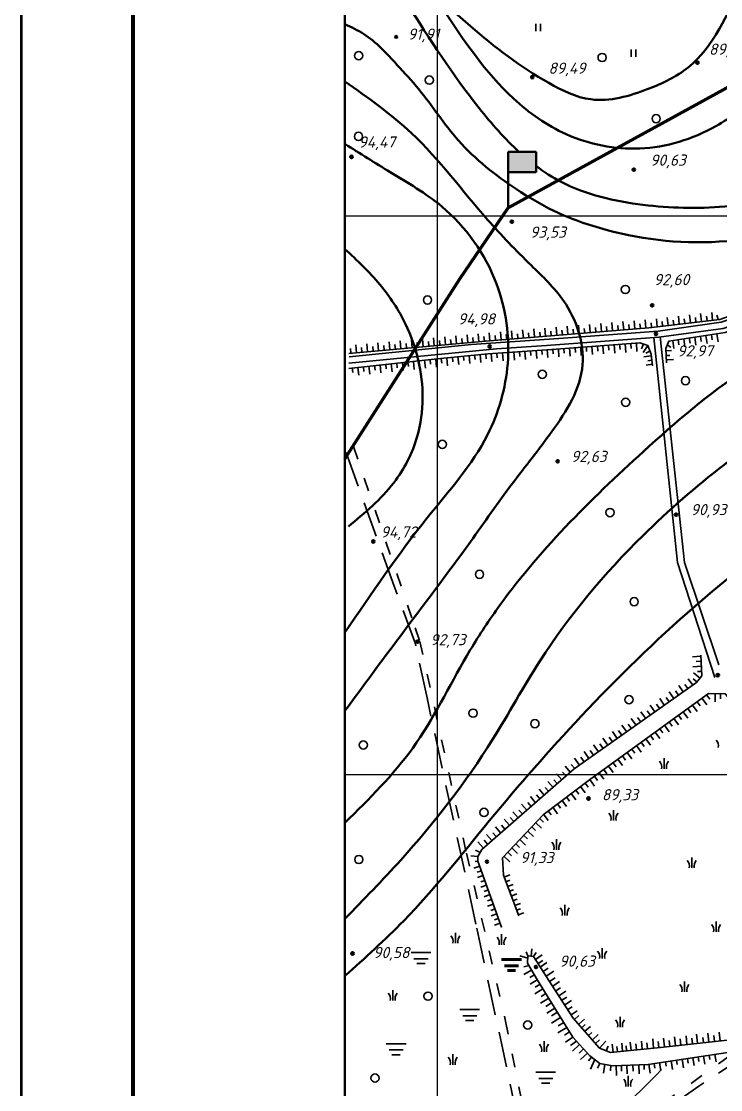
# Model space of a CAD drawing. Header units: millimetres. Extents: x 1555 to 5750, y -1109 to 1444.
# Drawn here: x 2573.5 to 2698.7, y -608.4 to -417.3 of the extents above; entities that cross this region are included whole.
import ezdxf

# ---------------------------------------------------------------- set-up
doc = ezdxf.new("R2010")
doc.units = ezdxf.units.MM
doc.linetypes.add('ACAD_ISO03W100', pattern=[30, 12, -18])
doc.linetypes.add('DASHED2', pattern=[9.525, 6.35, -3.175])

# ---------------------------------------------------------------- blocks, each defined once
blk = doc.blocks.new('A$C3C75097E')
at = {"lineweight": 40, "ltscale": 0.5}
blk.add_hatch(color=256, dxfattribs=at).paths.add_polyline_path([(-0.24, 0, 1), (0.24, 0, 1)])
blk.add_circle((0, 0), 0.238, dxfattribs=at)
blk = doc.blocks.new('A$C558F7F65')
at = {"lineweight": 40, "ltscale": 0.5}
for p, q in [((0, 0), (0, 10.01)), ((0, 10.01), (4.98, 10.01)), ((4.98, 10.01), (4.98, 6.42)), ((4.98, 6.42), (0, 6.42))]:
    blk.add_line(p, q, dxfattribs=at)

msp = doc.modelspace()

# ---------------------------------------------------------------- hatches: boundary and pattern name
at = {"lineweight": 30, "ltscale": 0.5}
msp.add_hatch(color=256, dxfattribs=at).paths.add_polyline_path([(2640.8825, -420.0448, 1), (2640.4074, -420.0448, 1)])
at = {"lineweight": 40, "ltscale": 0.5}
msp.add_hatch(color=1, dxfattribs=at).paths.add_polyline_path([(2660.709, -440.636), (2660.709, -444.2195), (2665.691, -444.2195), (2665.691, -440.636)])

# ---------------------------------------------------------------- linework, layer by layer
at = {"color": 0}
msp.add_line((2573.5084, -267.9839), (2573.5084, -1108.9839), dxfattribs=at)
at = {"color": 1, "lineweight": 50}
msp.add_line((2573.5084, -1108.9839), (2573.5084, -267.9839), dxfattribs=at)
at = {"lineweight": 80}
msp.add_line((2593.5084, -1103.9839), (2593.5084, -272.9839), dxfattribs=at)
at = {"lineweight": 25, "ltscale": 0.5}
for p, q in [((2647.9856, -383.0593), (2647.9856, -966.9827)), ((2631.4629, -452.0476), (3147.9856, -452.0476)), ((2631.4629, -552.0476), (3147.9856, -552.0476))]:
    msp.add_line(p, q, dxfattribs=at)
at = {"lineweight": 30, "ltscale": 0.5}
for p, q in [((2665.6377, -417.6948), (2665.6377, -419.0222)), ((2666.4779, -417.6948), (2666.4779, -419.0222)), ((2682.7212, -422.3006), (2682.7212, -423.6281)), ((2683.5614, -422.3006), (2683.5614, -423.6281)), ((2689.1873, -470.277), (2689.3444, -471.6936)), ((2691.1695, -469.9944), (2691.3306, -471.4471)), ((2693.1586, -469.7738), (2693.3187, -471.2174)), ((2694.2193, -470.2599), (2694.3103, -471.0808)), ((2695.1476, -469.5531), (2695.3048, -470.9702)), ((2696.2083, -470.0393), (2696.2993, -470.8596)), ((2697.1367, -469.3325), (2697.2939, -470.7491)), ((2698.0284, -469.8551), (2698.2884, -470.6385)), ((2667.2755, -472.1645), (2667.4032, -473.5992)), ((2669.2689, -471.9871), (2669.3978, -473.4349)), ((2671.2623, -471.8098), (2671.3923, -473.2706)), ((2673.2558, -471.6324), (2673.3869, -473.1063)), ((2674.3228, -472.1927), (2674.3967, -473.0231)), ((2675.2663, -471.5063), (2675.3939, -472.941)), ((2676.3162, -472.0154), (2676.3912, -472.8588)), ((2677.2597, -471.3289), (2677.3885, -472.7767)), ((2678.3096, -471.838), (2678.3858, -472.6945)), ((2679.2531, -471.1516), (2679.3831, -472.6124)), ((2680.303, -471.6607), (2680.3804, -472.5302)), ((2681.2465, -470.9742), (2681.3776, -472.4481)), ((2682.2987, -471.5357), (2682.3726, -472.3661)), ((2683.2423, -470.8492), (2683.3699, -472.2839)), ((2684.2921, -471.3584), (2684.3672, -472.2018)), ((2685.2357, -470.6719), (2685.3645, -472.1196)), ((2686.2855, -471.181), (2686.3603, -472.0215)), ((2687.2291, -470.4946), (2687.3554, -471.9147)), ((2688.2589, -470.9838), (2688.3499, -471.8042)), ((2690.2411, -470.7012), (2690.3366, -471.562)), ((2692.2302, -470.4806), (2692.3247, -471.3322)), ((2645.3448, -474.0635), (2645.4712, -475.4841)), ((2647.3382, -473.8861), (2647.4645, -475.3063)), ((2649.3316, -473.7088), (2649.4579, -475.1284)), ((2651.3246, -473.5275), (2651.451, -474.9487)), ((2652.3745, -474.0366), (2652.4477, -474.8597)), ((2653.318, -473.3502), (2653.4444, -474.7708)), ((2654.3679, -473.8593), (2654.4411, -474.6819)), ((2655.3114, -473.1728), (2655.4378, -474.593)), ((2656.3613, -473.6819), (2656.4344, -474.5041)), ((2657.3048, -472.9955), (2657.4316, -474.4206)), ((2658.3545, -473.5026), (2658.4289, -474.3384)), ((2659.298, -472.8162), (2659.4262, -474.2563)), ((2660.3479, -473.3253), (2660.4234, -474.1741)), ((2661.2914, -472.6388), (2661.4207, -474.092)), ((2662.3413, -473.1479), (2662.418, -474.0098)), ((2663.2848, -472.4615), (2663.4153, -473.9277)), ((2664.3347, -472.9706), (2664.4126, -473.8455)), ((2665.2782, -472.2841), (2665.4098, -473.7634)), ((2666.332, -472.8509), (2666.4059, -473.6813)), ((2668.3254, -472.6736), (2668.4005, -473.517)), ((2670.3188, -472.4962), (2670.395, -473.3527)), ((2672.3122, -472.3189), (2672.3896, -473.1884)), ((2692.3412, -475.5078), (2692.1421, -474.0563)), ((2693.2605, -474.8466), (2693.1308, -473.9004)), ((2694.3199, -475.2062), (2694.1208, -473.7547)), ((2695.2392, -474.545), (2695.1094, -473.5988)), ((2696.2985, -474.9046), (2696.0994, -473.4531)), ((2697.2178, -474.2434), (2697.0881, -473.2972)), ((2698.3179, -474.6272), (2698.0781, -473.1515)), ((2632.4408, -475.814), (2632.5142, -476.6381)), ((2633.3844, -475.1275), (2633.5108, -476.5492)), ((2634.4342, -475.6366), (2634.5075, -476.4603)), ((2635.3778, -474.9502), (2635.5042, -476.3713)), ((2636.4276, -475.4593), (2636.5009, -476.2824)), ((2637.3712, -474.7728), (2637.4975, -476.1935)), ((2638.421, -475.282), (2638.4942, -476.1046)), ((2639.3646, -474.5955), (2639.4909, -476.0157)), ((2640.4144, -475.1046), (2640.4876, -475.9268)), ((2641.358, -474.4181), (2641.4843, -475.8378)), ((2642.4078, -474.9273), (2642.4811, -475.7509)), ((2643.3514, -474.2408), (2643.4778, -475.662)), ((2644.4012, -474.7499), (2644.4745, -475.573)), ((2646.3946, -474.5726), (2646.4678, -475.3952)), ((2648.388, -474.3952), (2648.4612, -475.2174)), ((2650.3811, -474.214), (2650.4544, -475.0376)), ((2667.7863, -477.424), (2667.6932, -475.9867)), ((2668.7461, -476.7604), (2668.6913, -475.9154)), ((2669.7834, -477.2946), (2669.6894, -475.8442)), ((2670.7432, -476.631), (2670.6875, -475.7729)), ((2671.7805, -477.1652), (2671.6857, -475.7017)), ((2672.7402, -476.5015), (2672.6838, -475.6304)), ((2673.7776, -477.0357), (2673.6819, -475.5591)), ((2674.7465, -476.3189), (2674.6925, -475.487)), ((2675.7838, -476.8531), (2675.6907, -475.4157)), ((2676.7268, -476.2515), (2676.6657, -475.3379)), ((2677.7652, -476.7836), (2677.6636, -475.2623)), ((2678.7236, -476.1181), (2678.6614, -475.1867)), ((2679.762, -476.6502), (2679.6592, -475.1112)), ((2680.7204, -475.9847), (2680.657, -475.0356)), ((2681.7588, -476.5168), (2681.6548, -474.96)), ((2682.7115, -475.7992), (2682.6504, -474.8846)), ((2683.7499, -476.3313), (2683.6482, -474.8091)), ((2684.5463, -475.8554), (2684.9058, -474.9784)), ((2685.6871, -475.2517), (2684.8505, -476.535)), ((2689.7929, -475.6231), (2689.2045, -475.1244)), ((2690.3626, -475.8094), (2690.1635, -474.3579)), ((2691.2819, -475.1482), (2691.1521, -474.202)), ((2645.8676, -479.3239), (2645.7166, -477.9057)), ((2646.7991, -478.6212), (2646.7116, -477.8)), ((2647.8576, -479.1121), (2647.7067, -477.6943)), ((2648.7891, -478.4094), (2648.7017, -477.5886)), ((2649.8476, -478.9002), (2649.6967, -477.4829)), ((2650.7847, -478.2032), (2650.6912, -477.3817)), ((2651.8469, -478.6863), (2651.6854, -477.2687)), ((2652.7732, -477.9768), (2652.6796, -477.1557)), ((2653.8353, -478.4598), (2653.6779, -477.0777)), ((2654.7616, -477.7503), (2654.6729, -476.9764)), ((2655.7824, -478.307), (2655.6702, -476.8856)), ((2656.7327, -477.63), (2656.6678, -476.8071)), ((2657.7775, -478.1495), (2657.6649, -476.7232)), ((2658.7279, -477.4745), (2658.6619, -476.6379)), ((2659.7727, -477.994), (2659.6589, -476.5527)), ((2660.7627, -477.3358), (2660.7076, -476.4854)), ((2661.8001, -477.87), (2661.7057, -476.4141)), ((2662.7598, -477.2064), (2662.7038, -476.3429)), ((2663.7971, -477.7406), (2663.7019, -476.2716)), ((2664.7569, -477.0769), (2664.7001, -476.2004)), ((2665.7942, -477.6111), (2665.6982, -476.1291)), ((2666.749, -476.8899), (2666.6951, -476.0579)), ((2686.32, -477.1157), (2685.0116, -477.2805)), ((2686.0679, -476.2597), (2685.3158, -476.6065)), ((2685.6776, -477.9923), (2686.4205, -477.8967)), ((2689.9187, -476.1709), (2688.9456, -476.2145)), ((2689.6312, -477.0428), (2688.9809, -477.0719)), ((2690.2691, -477.7785), (2689.0181, -477.8344)), ((2632.8689, -480.1043), (2632.7813, -479.2816)), ((2633.9274, -480.5951), (2633.7763, -479.1759)), ((2634.8589, -479.8924), (2634.7713, -479.0702)), ((2635.9174, -480.3833), (2635.7664, -478.9645)), ((2636.8489, -479.6806), (2636.7614, -478.8588)), ((2637.9075, -480.1714), (2637.7565, -478.7531)), ((2638.8389, -479.4687), (2638.7515, -478.6475)), ((2639.8975, -479.9595), (2639.7465, -478.5418)), ((2640.829, -479.2568), (2640.7416, -478.4361)), ((2641.8875, -479.7477), (2641.7366, -478.3304)), ((2642.819, -479.045), (2642.7315, -478.2227)), ((2643.8775, -479.5358), (2643.7265, -478.1171)), ((2644.809, -478.8331), (2644.7215, -478.0114)), ((2685.3951, -478.7778), (2686.5154, -478.6336)), ((2693.7189, -530.9564), (2695.2, -530.8823)), ((2693.763, -532.743), (2695.2892, -532.6666)), ((2694.3349, -531.8299), (2695.2451, -531.7844)), ((2693.7314, -536.0668), (2692.9172, -534.8926)), ((2693.7932, -534.9313), (2694.4846, -535.4849)), ((2693.8747, -533.8476), (2695.0452, -534.7847)), ((2694.6177, -533.6143), (2695.3348, -533.5784)), ((2691.1851, -537.8387), (2690.6498, -537.0872)), ((2692.0423, -537.2598), (2691.2281, -536.0857)), ((2692.8844, -536.6604), (2692.3491, -535.9089)), ((2688.6539, -539.6312), (2687.8397, -538.457)), ((2689.496, -539.0317), (2688.9607, -538.2803)), ((2690.343, -538.4381), (2689.5288, -537.264)), ((2694.5649, -539.0138), (2695.0959, -539.7683)), ((2695.406, -538.412), (2696.2432, -539.5699)), ((2696.2511, -537.8167), (2696.7821, -538.5712)), ((2697.7396, -539.0492), (2697.764, -537.5667)), ((2698.7124, -538.4812), (2698.7271, -537.5825)), ((2685.2552, -541.9878), (2684.4411, -540.8136)), ((2686.0974, -541.3883), (2685.562, -540.6369)), ((2686.9546, -540.8095), (2686.1404, -539.6353)), ((2687.7967, -540.21), (2687.2614, -539.4586)), ((2692.0441, -540.8208), (2692.8813, -541.9786)), ((2692.8892, -540.2254), (2693.4202, -540.98)), ((2693.7198, -539.6091), (2694.557, -540.767)), ((2683.5559, -543.1661), (2682.7418, -541.9919)), ((2684.3981, -542.5666), (2683.8627, -541.8152)), ((2689.5272, -542.6342), (2690.0583, -543.3887)), ((2690.3579, -542.0179), (2691.195, -543.1757)), ((2691.2029, -541.4225), (2691.734, -542.1771)), ((2680.2201, -545.6118), (2679.3534, -544.3633)), ((2681.0097, -544.9379), (2680.4743, -544.1865)), ((2681.8668, -544.3591), (2681.0527, -543.185)), ((2682.709, -543.7596), (2682.1736, -543.0082)), ((2687.0064, -544.4412), (2687.8436, -545.599)), ((2687.8515, -543.8458), (2688.3826, -544.6003)), ((2688.6822, -543.2295), (2689.5193, -544.3874)), ((2676.8422, -547.9981), (2675.965, -546.7346)), ((2677.6865, -547.4016), (2677.0859, -546.5579)), ((2678.5311, -546.805), (2677.6643, -545.5563)), ((2679.3754, -546.2085), (2678.7852, -545.3796)), ((2684.4896, -546.2546), (2685.0206, -547.0091)), ((2685.3307, -545.6528), (2686.1679, -546.8107)), ((2686.1758, -545.0575), (2686.7069, -545.812)), ((2675.1532, -549.1912), (2674.2759, -547.9277)), ((2675.9975, -548.5948), (2675.3968, -547.7509)), ((2681.9818, -548.08), (2682.819, -549.2378)), ((2682.8269, -547.4846), (2683.3579, -548.2392)), ((2683.6575, -546.8683), (2684.4947, -548.0262)), ((2671.8451, -551.654), (2670.9052, -550.5779)), ((2672.6152, -550.9644), (2671.9994, -550.2773)), ((2673.4644, -550.3843), (2672.5766, -549.106)), ((2674.3087, -549.7879), (2673.6975, -548.9292)), ((2678.6533, -550.5349), (2679.4905, -551.6928)), ((2679.4984, -549.9396), (2680.0294, -550.6941)), ((2680.3061, -549.2916), (2681.1433, -550.4495)), ((2681.1512, -548.6963), (2681.6822, -549.4508)), ((2688.6006, -549.1336), (2688.6006, -551.0142)), ((2670.2878, -553.0144), (2669.3478, -551.9383)), ((2671.0579, -552.3248), (2670.4421, -551.6377)), ((2676.1488, -552.3654), (2676.6798, -553.1199)), ((2676.9776, -551.7466), (2677.8148, -552.9044)), ((2677.8227, -551.1512), (2678.3537, -551.9058)), ((2667.9323, -555.0332), (2667.3165, -554.3461)), ((2668.7304, -554.3748), (2667.7904, -553.2987)), ((2669.5005, -553.6851), (2668.8847, -552.9981)), ((2673.628, -554.1723), (2674.4652, -555.3302)), ((2674.4731, -553.577), (2675.0041, -554.3315)), ((2675.3037, -552.9607), (2676.1409, -554.1185)), ((2665.6031, -557.0812), (2664.6632, -556.0051)), ((2666.3732, -556.3916), (2665.7574, -555.7045)), ((2667.1622, -555.7228), (2666.2223, -554.6467)), ((2671.1467, -556.035), (2671.6778, -556.7895)), ((2671.9773, -555.4187), (2672.8145, -556.5765)), ((2672.8224, -554.8233), (2673.3535, -555.5778)), ((2664.035, -558.4292), (2663.095, -557.3531)), ((2664.8051, -557.7396), (2664.1892, -557.0525)), ((2668.6699, -557.9028), (2669.5071, -559.0606)), ((2669.515, -557.3074), (2670.046, -558.062)), ((2670.3016, -556.6303), (2671.1388, -557.7881)), ((2660.9077, -561.1356), (2659.9677, -560.0596)), ((2661.6778, -560.446), (2661.062, -559.759)), ((2662.4668, -559.7772), (2661.5268, -558.7011)), ((2663.2369, -559.0876), (2662.6211, -558.4006)), ((2666.3358, -559.9345), (2666.9971, -560.5778)), ((2666.9942, -559.1144), (2667.8314, -560.2723)), ((2667.8393, -558.5191), (2668.3703, -559.2736)), ((2679.5575, -558.3943), (2679.5575, -560.2749)), ((2659.3395, -562.4837), (2658.3995, -561.4076)), ((2659.3395, -562.4837), (2658.3995, -561.4076)), ((2660.1096, -561.7941), (2659.4938, -561.107)), ((2664.9129, -561.4349), (2665.5742, -562.0783)), ((2665.6153, -560.6757), (2666.6521, -561.6589)), ((2656.9823, -564.5005), (2656.3665, -563.8134)), ((2657.7713, -563.8317), (2656.8314, -562.7556)), ((2658.5414, -563.1421), (2657.9256, -562.455)), ((2662.7695, -563.6767), (2663.8062, -564.6598)), ((2663.49, -562.9354), (2664.1513, -563.5788)), ((2664.1924, -562.1762), (2665.2291, -563.1594)), ((2669.3283, -563.6131), (2669.3283, -565.4938)), ((2654.8678, -565.5635), (2655.6794, -566.0183)), ((2656.2122, -565.1901), (2655.2723, -564.114)), ((2661.3466, -565.1771), (2662.3833, -566.1603)), ((2662.0671, -564.4359), (2662.7284, -565.0792)), ((2653.9814, -566.5936), (2655.2724, -566.7447)), ((2654.7767, -567.6244), (2655.2724, -567.5535)), ((2659.9237, -566.6776), (2660.9604, -567.6607)), ((2660.6442, -565.9363), (2661.3055, -566.5797)), ((2693.566, -566.8861), (2693.566, -568.7667)), ((2654.5567, -568.7973), (2655.5863, -568.4275)), ((2655.1531, -569.5456), (2655.8925, -569.2801)), ((2655.1691, -570.5024), (2656.1987, -570.1326)), ((2655.7655, -571.2508), (2656.5049, -570.9852)), ((2660.9959, -570.019), (2659.9663, -570.3888)), ((2661.0119, -570.9758), (2660.2725, -571.2414)), ((2655.7815, -572.2076), (2656.8111, -571.8378)), ((2656.3779, -572.956), (2657.1173, -572.6904)), ((2656.3939, -573.9128), (2657.4235, -573.543)), ((2661.6083, -571.7242), (2660.5787, -572.094)), ((2661.6485, -572.6723), (2660.909, -572.9379)), ((2662.2448, -573.4207), (2661.2152, -573.7905)), ((2656.9903, -574.6611), (2657.7297, -574.3956)), ((2657.0063, -575.6179), (2658.0359, -575.2482)), ((2662.285, -574.3688), (2661.5456, -574.6344)), ((2662.8814, -575.1172), (2661.8518, -575.487)), ((2670.8228, -575.3669), (2670.8228, -577.2475)), ((2657.6027, -576.3663), (2658.3421, -576.1007)), ((2657.6187, -577.3231), (2658.6483, -576.9533)), ((2662.9216, -576.0653), (2662.1821, -576.3309)), ((2663.518, -576.8137), (2662.4883, -577.1835)), ((2658.2151, -578.0715), (2658.9546, -577.8059)), ((2658.2311, -579.0283), (2659.2608, -578.6585)), ((2697.9211, -578.3382), (2697.9211, -580.2189)), ((2651.2373, -580.3539), (2651.2373, -582.2346)), ((2659.5228, -580.6209), (2659.5228, -582.5015)), ((2677.5199, -583.0908), (2677.5199, -584.9715)), ((2643.3055, -583.9118), (2646.8405, -583.9118)), ((2662.7813, -584.4644), (2664.1985, -584.8978)), ((2663.9357, -583.7902), (2664.2098, -584.5163)), ((2664.8996, -583.2578), (2664.7988, -584.5618)), ((2665.6872, -583.905), (2665.2173, -584.5942)), ((2665.5895, -585.1707), (2666.7731, -584.305)), ((2643.812, -585.0356), (2645.073, -585.0356)), ((2644.3317, -585.8925), (2645.073, -585.8925)), ((2646.3341, -585.0356), (2645.073, -585.0356)), ((2645.8144, -585.8925), (2645.073, -585.8925)), ((2663.4953, -586.4768), (2664.4212, -586.2167)), ((2666.8777, -585.3344), (2666.043, -585.8732)), ((2666.4441, -586.4946), (2667.6343, -585.686)), ((2667.8688, -586.6783), (2666.9469, -587.2735)), ((2663.5102, -587.8339), (2664.8937, -587.0343)), ((2664.5431, -588.3893), (2665.393, -587.8981)), ((2664.6035, -589.5642), (2665.8895, -588.7645)), ((2667.5159, -588.1551), (2668.8544, -587.2284)), ((2669.0955, -588.4133), (2668.0982, -589.0571)), ((2640.0117, -590.6318), (2640.0117, -592.5124)), ((2665.4705, -591.3005), (2666.9099, -590.4054)), ((2665.5302, -590.1197), (2666.3971, -589.5806)), ((2668.6622, -589.9309), (2669.885, -589.0813)), ((2670.0876, -590.1949), (2669.2018, -590.7667)), ((2692.2496, -589.0782), (2692.2496, -590.9589)), ((2666.5014, -592.9815), (2667.9513, -592.0799)), ((2666.5932, -591.7438), (2667.4218, -591.2285)), ((2671.0074, -590.8247), (2669.7593, -591.6304)), ((2671.2052, -591.8643), (2670.2911, -592.4543)), ((2672.0387, -592.5075), (2670.8293, -593.2882)), ((2652.0349, -594.0791), (2655.5699, -594.0791)), ((2667.4576, -593.5547), (2668.475, -592.922)), ((2667.5864, -594.7529), (2669.0482, -593.8439)), ((2672.1563, -593.6134), (2671.3678, -594.1223)), ((2673.0741, -594.3097), (2671.9551, -595.0321)), ((2652.5414, -595.2029), (2653.8024, -595.2029)), ((2653.0611, -596.0598), (2653.8024, -596.0598)), ((2655.0635, -595.2029), (2653.8024, -595.2029)), ((2654.5438, -596.0598), (2653.8024, -596.0598)), ((2668.4514, -596.5162), (2670.0802, -595.5033)), ((2668.4677, -595.2375), (2669.5113, -594.5885)), ((2669.6644, -597.034), (2670.6507, -596.4207)), ((2673.3461, -595.1872), (2672.5592, -595.88)), ((2674.3806, -595.806), (2673.3178, -596.7416)), ((2680.7251, -595.3915), (2680.7251, -597.2721)), ((2669.5993, -598.283), (2671.1926, -597.2922)), ((2670.769, -598.6697), (2671.6922, -598.0956)), ((2674.505, -596.8043), (2673.8672, -597.3658)), ((2675.4148, -597.1119), (2674.417, -597.9903)), ((2675.6871, -598.1937), (2675.0725, -598.7348)), ((2696.456, -598.3504), (2696.6282, -599.9255)), ((2698.4716, -598.1323), (2698.6436, -599.7051)), ((2638.8593, -600.215), (2642.3944, -600.215)), ((2667.1091, -599.7826), (2667.1091, -601.6632)), ((2670.9308, -599.9581), (2672.2962, -599.0668)), ((2671.8655, -600.5289), (2672.9165, -599.744)), ((2676.8318, -598.5826), (2675.7652, -599.5216)), ((2677.0692, -599.5416), (2676.3445, -600.1796)), ((2678.1562, -599.7408), (2677.0594, -600.9917)), ((2681.0305, -600.1169), (2681.1836, -601.5817)), ((2682.5354, -599.9664), (2682.6878, -601.4244)), ((2683.5467, -600.2607), (2683.6578, -601.323)), ((2684.5519, -599.7408), (2684.7059, -601.2134)), ((2685.5102, -600.046), (2685.6222, -601.1177)), ((2686.5722, -599.3761), (2686.7421, -601.0006)), ((2687.581, -599.8016), (2687.6959, -600.9009)), ((2688.4896, -599.2411), (2688.6597, -600.7967)), ((2689.5123, -599.6211), (2689.6293, -600.6907)), ((2690.4879, -598.9982), (2690.6607, -600.5779)), ((2691.4939, -599.3714), (2691.6144, -600.4736)), ((2692.5403, -598.7823), (2692.7121, -600.3536)), ((2693.5673, -599.25), (2693.6765, -600.2482)), ((2694.4036, -598.5124), (2694.5826, -600.1491)), ((2695.538, -599.0926), (2695.6548, -600.0319)), ((2697.4995, -598.7744), (2697.6136, -599.8177)), ((2639.3658, -601.3388), (2640.6268, -601.3388)), ((2639.8855, -602.1957), (2640.6268, -602.1957)), ((2641.8879, -601.3388), (2640.6268, -601.3388)), ((2641.3682, -602.1957), (2640.6268, -602.1957)), ((2650.7646, -602.1043), (2650.7646, -603.985)), ((2672.1935, -601.5643), (2673.4933, -600.3736)), ((2673.3779, -601.8867), (2674.1943, -601.1389)), ((2673.6621, -603.0605), (2674.9086, -601.9187)), ((2678.6075, -600.6521), (2678.2494, -601.4964)), ((2679.3149, -600.3274), (2679.4649, -601.7614)), ((2680.1566, -600.7207), (2680.2567, -601.6786)), ((2681.8133, -600.598), (2681.9082, -601.5059)), ((2697.9124, -603.4751), (2697.7095, -602.1272)), ((2675.1014, -603.2929), (2675.6235, -602.604)), ((2675.4206, -604.7488), (2676.2356, -603.0679)), ((2676.6579, -604.5724), (2677.1328, -603.7479)), ((2677.7344, -605.4657), (2678.0142, -603.906)), ((2679.0155, -605.0468), (2679.0793, -604.0971)), ((2680.0944, -605.882), (2680.031, -604.1298)), ((2681.0022, -605.1396), (2680.9645, -604.096)), ((2682.0148, -605.6276), (2681.9581, -604.06)), ((2683.0616, -605.1132), (2683.0221, -604.0215)), ((2684.1436, -605.5813), (2684.0857, -603.9831)), ((2685.0485, -604.8472), (2685.016, -603.9494)), ((2686.1334, -605.4657), (2685.8985, -603.9049)), ((2686.9499, -604.5686), (2686.8289, -603.7648)), ((2688.0052, -605.0095), (2687.7959, -603.6193)), ((2688.9595, -604.2465), (2688.8414, -603.4619)), ((2690.1236, -604.8196), (2689.8954, -603.3033)), ((2690.9615, -603.9324), (2690.8453, -603.1603)), ((2692.0878, -604.5088), (2691.8618, -603.0073)), ((2692.9104, -603.7269), (2692.7813, -602.8689)), ((2694.0008, -604.1246), (2693.789, -602.7173)), ((2694.8372, -603.3974), (2694.7139, -602.578)), ((2695.9111, -603.8778), (2695.6933, -602.4306)), ((2696.827, -603.0253), (2696.7143, -602.2769)), ((2665.6499, -605.3284), (2669.1849, -605.3284)), ((2682.1995, -605.9929), (2682.1995, -607.8735)), ((2666.1564, -606.4522), (2667.4174, -606.4522)), ((2666.6761, -607.3091), (2667.4174, -607.3091)), ((2668.6785, -606.4522), (2667.4174, -606.4522)), ((2668.1588, -607.3091), (2667.4174, -607.3091))]:
    msp.add_line(p, q, dxfattribs=at)
at = {"lineweight": 53, "ltscale": 0.5}
for p, q in [((2659.516, -585.1366), (2663.051, -585.1366)), ((2660.0225, -586.2604), (2661.2835, -586.2604)), ((2662.5445, -586.2604), (2661.2835, -586.2604)), ((2660.5421, -587.1173), (2661.2835, -587.1173)), ((2662.0249, -587.1173), (2661.2835, -587.1173))]:
    msp.add_line(p, q, dxfattribs=at)
at = {"lineweight": 40, "ltscale": 0.5}
msp.add_lwpolyline([(2631.4629, -383.0593), (3147.9856, -383.0593), (3147.9856, -966.9827), (2631.4629, -966.9827)], close=True, dxfattribs=at)
at = {"color": 1, "lineweight": 60, "ltscale": 0.5}
msp.add_lwpolyline([(2631.4629, -495.5173), (2652.0075, -463.3447), (2660.709, -450.6442), (2705.9596, -425.8111), (2764.5727, -395.1126), (2876.349, -396.4649), (2997.1052, -397.3814), (3111.7897, -460.1617), (3113.6165, -581.9111), (3103.1717, -666.0911)], dxfattribs=at)
at = {"lineweight": 30, "ltscale": 0.5}
for points in [[(2632.1382, -476.6716), (2656.6328, -474.4864), (2685.8755, -472.0776), (2698.6248, -470.6041), (2707.5793, -467.3983), (2715.6134, -462.7329), (2732.5251, -452.6236), (2732.8055, -451.4231), (2730.8036, -446.5805)], [(2632.1881, -477.3186), (2654.1303, -475.0833), (2669.7501, -474.0054), (2687.5554, -472.6925), (2698.848, -471.0801), (2707.0547, -468.3457), (2735.03, -452.2749), (2736.042, -451.6733), (2738.0615, -450.6347), (2745.7882, -448.3335), (2755.0721, -449.4174), (2786.876, -461.0977)], [(2632.1426, -478.4522), (2658.5941, -475.8461), (2667.5275, -475.2517), (2687.6943, -473.7486), (2699.166, -472.2099), (2708.6842, -468.878), (2737.8672, -452.0476), (2746.2311, -449.5932), (2754.8117, -450.5422), (2786.5128, -462.0866)], [(2786.0764, -462.7643), (2754.678, -451.3301), (2747.0082, -450.2838), (2739.7204, -452.2474), (2720.3492, -463.0404), (2709.0385, -469.6345), (2699.5746, -472.9233), (2689.4824, -474.4617), (2688.9265, -475.7872), (2689.0415, -478.3566)], [(2686.7588, -473.8183), (2690.9901, -514.1058), (2697.6833, -534.6719)], [(2687.9259, -473.7175), (2692.2589, -514.1223), (2698.3924, -532.442)], [(2632.1377, -479.3522), (2647.9856, -477.6571), (2657.0663, -476.7328), (2668.5243, -475.9544), (2684.2841, -474.7609), (2685.6871, -475.2517), (2686.2831, -476.829), (2686.5503, -478.9047)], [(2695.1906, -530.694), (2695.3746, -534.3733), (2694.393, -535.5994), (2672.5178, -551.053), (2656.0015, -565.4436), (2655.2724, -566.7447), (2655.2724, -567.5535), (2659.5038, -579.3351), (2659.5038, -579.3351), (2659.5038, -579.3351)], [(2662.5832, -577.3633), (2659.8404, -570.0535), (2659.6481, -566.9756), (2666.9618, -559.2326), (2675.4779, -552.8364), (2696.5896, -537.5475), (2699.5629, -537.5962), (2699.9749, -538.0962)], [(2665.2173, -584.5942), (2668.5224, -589.7142), (2672.3463, -595.6382), (2677.0594, -600.9917), (2678.9909, -601.8109), (2687.9473, -600.8746), (2703.1845, -599.2086), (2725.0317, -579.4323)], [(2701.57, -601.5461), (2685.7884, -603.9215), (2679.3907, -604.1529), (2677.1328, -603.7479), (2675.3384, -602.3879), (2672.2962, -599.0668), (2668.9383, -593.6671), (2665.9496, -588.861), (2664.1721, -585.7858), (2664.2098, -584.5163), (2665.2173, -584.5942)]]:
    msp.add_lwpolyline(points, dxfattribs=at)
at = {"linetype": 'DASHED2', "lineweight": 30}
msp.add_lwpolyline([(2841.3829, -496.7662), (2809.0584, -516.5558), (2802.5119, -520.3203), (2751.1969, -561.4844), (2727.1917, -582.1625), (2719.2139, -588.225), (2711.4667, -595.0854), (2703.6736, -601.9864), (2694.8275, -607.8183), (2678.2676, -619.4555), (2669.342, -625.0566), (2666.9359, -625.5863), (2665.8755, -624.8118), (2664.3669, -622.9777), (2654.9225, -578.8421), (2646.1574, -538.3331), (2644.0686, -528.6793), (2640.2735, -518.3383), (2631.4629, -493.8127)], dxfattribs=at)
at = {"linetype": 'ACAD_ISO03W100', "lineweight": 30, "ltscale": 0.2}
msp.add_lwpolyline([(2632.9936, -493.3498), (2644.0537, -525.7763), (2644.8931, -528.2371), (2653.2084, -566.0911), (2660.2304, -596.1639), (2665.3788, -621.9695), (2667.1938, -624.3349), (2669.1658, -623.7437), (2671.9272, -621.9299), (2680.224, -616.7031), (2688.5438, -610.7854), (2704.0467, -599.7894), (2712.5951, -592.2858), (2720.7152, -585.263), (2728.8325, -579.04)], dxfattribs=at)
at = {"lineweight": 30, "ltscale": 0.5}
for centre, radius in [((2640.645, -420.0448), 0.2376), ((2633.914, -423.4016), 0.7364), ((2677.5136, -423.7177), 0.7364), ((2646.5636, -427.7652), 0.7364), ((2687.1903, -434.6589), 0.7364), ((2633.8876, -437.8457), 0.7364), ((2681.6867, -465.2421), 0.7364), ((2646.2362, -467.131), 0.7364), ((2666.8057, -480.4184), 0.7364), ((2692.442, -481.5593), 0.7364), ((2681.7307, -485.4203), 0.7364), ((2648.909, -492.9631), 0.7364), ((2678.9214, -505.165), 0.7364), ((2655.5567, -516.2183), 0.7364), ((2683.2467, -521.1151), 0.7364), ((2682.336, -538.6529), 0.7364), ((2654.4112, -541.0684), 0.7364), ((2665.4738, -542.9471), 0.7364), ((2634.7562, -546.7581), 0.7364), ((2656.3529, -558.8314), 0.7364), ((2633.9527, -567.2454), 0.7364), ((2646.3478, -591.7174), 0.7364), ((2664.178, -596.866), 0.7364), ((2636.8383, -606.3708), 0.7364)]:
    msp.add_circle(centre, radius, dxfattribs=at)
for centre, start, end in [((2696.8751, -546.8903), 347.287867, 43.008777), ((2686.7012, -550.6879), 347.287867, 43.008777), ((2690.5, -550.6879), 136.991223, 192.712133), ((2677.6581, -559.9486), 347.287867, 43.008777), ((2681.457, -559.9486), 136.991223, 192.712133), ((2667.4289, -565.1675), 347.287867, 43.008777), ((2671.2277, -565.1675), 136.991223, 192.712133), ((2691.6666, -568.4405), 347.287867, 43.008777), ((2695.4654, -568.4405), 136.991223, 192.712133), ((2668.9234, -576.9213), 347.287867, 43.008777), ((2672.7222, -576.9213), 136.991223, 192.712133), ((2696.0217, -579.8926), 347.287867, 43.008777), ((2699.8206, -579.8926), 136.991223, 192.712133), ((2649.3379, -581.9083), 347.287867, 43.008777), ((2653.1367, -581.9083), 136.991223, 192.712133), ((2657.6234, -582.1753), 347.287867, 43.008777), ((2661.4223, -582.1753), 136.991223, 192.712133), ((2675.6205, -584.6452), 347.287867, 43.008777), ((2679.4193, -584.6452), 136.991223, 192.712133), ((2690.3502, -590.6326), 347.287867, 43.008777), ((2694.1491, -590.6326), 136.991223, 192.712133), ((2638.1123, -592.1861), 347.287867, 43.008777), ((2641.9112, -592.1861), 136.991223, 192.712133), ((2678.8257, -596.9458), 347.287867, 43.008777), ((2682.6245, -596.9458), 136.991223, 192.712133), ((2665.2097, -601.337), 347.287867, 43.008777), ((2669.0086, -601.337), 136.991223, 192.712133), ((2648.8652, -603.6587), 347.287867, 43.008777), ((2652.664, -603.6587), 136.991223, 192.712133), ((2680.3001, -607.5473), 347.287867, 43.008777), ((2684.0989, -607.5473), 136.991223, 192.712133)]:
    msp.add_arc(centre, 1.4826, start, end, dxfattribs=at)
at = {"color": 26, "lineweight": 40, "ltscale": 0.5}
for points in [[(2632.6716, -397.8672), (2653.9321, -418.1172), (2667.9523, -428.2804), (2675.5014, -431.2063), (2685.7468, -429.3586), (2692.9107, -425.5087), (2702.5479, -410.4699), (2705.6523, -404.2498)], [(2648.9026, -414.8737), (2661.6339, -431.0749), (2671.0767, -437.4524), (2684.2631, -440.0035), (2697.8751, -436.0069), (2705.4463, -430.0547), (2713.3511, -419.2829), (2723.7746, -409.9747), (2732.4521, -407.7004), (2750.8505, -408.8128), (2767.2978, -413.918), (2779.1952, -421.3316), (2788.7085, -433.4388), (2791.604, -440.4078), (2792.0141, -442.3569)], [(2631.4629, -560.6693), (2643.5981, -547.3066), (2653.2935, -530.7814), (2658.4982, -522.7231), (2684.9144, -494.2237), (2703.1884, -479.5596), (2713.6144, -471.614), (2716.0616, -467.1551), (2714.6405, -459.8947), (2710.6176, -456.8874), (2699.8844, -456.5726), (2678.2662, -454.5679), (2668.86, -451.1537), (2662.1766, -447.2939), (2651.7902, -438.5722), (2644.6664, -429.3944), (2640.7795, -425.0144), (2634.7968, -419.5067), (2631.4629, -417.7759)], [(2631.4629, -428.0116), (2643.3931, -437.2789), (2656.9871, -452.7477), (2664.795, -460.9004), (2670.6285, -467.3033), (2674.0245, -478.7195), (2668.5219, -490.6601), (2661.4142, -500.0053), (2653.9262, -510.3768), (2641.3251, -527.3327), (2631.4629, -540.6279)], [(2631.4629, -526.6376), (2646.1936, -506.1295), (2656.99, -491.2392), (2660.6087, -478.4646), (2658.6068, -464.2273), (2648.7803, -450.3788), (2639.5752, -444.2451), (2631.4629, -439.2017)], [(2632.0692, -507.6495), (2640.2001, -499.8498), (2644.4002, -491.5439), (2645.3656, -484.6828), (2642.3073, -471.4316), (2637.7172, -464.3501), (2631.4629, -457.996)], [(2631.4629, -588.085), (2641.9946, -578.203), (2657.31, -560.3517), (2673.752, -541.6283), (2716.7095, -504.7878), (2742.8566, -490.4368), (2774.407, -474.9614), (2786.8104, -465.2336)], [(2631.4629, -656.5471), (2647.9856, -652.0476), (2665.9655, -639.8088), (2685.6073, -622.914), (2704.2425, -608.1777), (2723.9239, -591.2066), (2732.8901, -584.7876), (2739.8246, -582.7151), (2749.173, -584.4821), (2754.8837, -589.5106), (2757.6499, -593.4815), (2758.6125, -609.4548), (2755.4591, -620.8165), (2781.3268, -614.3525), (2786.1772, -594.8533), (2783.6947, -578.2537), (2791.467, -555.0375), (2821.6081, -532.4762), (2847.9856, -511.4126), (2868.3066, -503.4059), (2895.9178, -498.295), (2925.7844, -495.2019), (2940.1021, -489.9539), (2952.3078, -482.7676), (2966.9377, -474.2444), (2977.0921, -473.1862), (2989.2234, -476.02), (2995.8824, -476.8765), (3003.2798, -473.8911)], [(3007.0286, -488.3649), (2989.8258, -480.8617), (2975.2296, -479.8196), (2958.0268, -485.4469), (2944.7861, -494.409), (2933.5258, -500.1405), (2898.5485, -505.9085), (2874.5423, -510.6153), (2852.6594, -519.3826), (2827.9172, -538.158), (2805.7954, -556.1959), (2794.6237, -568.632), (2798.4156, -585.111), (2809.9563, -600.2713), (2813.1762, -607.3278), (2811.3059, -615.6996), (2803.4182, -622.3643), (2794.9614, -624.2339), (2784.3901, -623.8276), (2768.1683, -625.131), (2747.9856, -626.3973), (2738.9208, -612.4709), (2727.6365, -608.4427), (2721.5192, -611.2908), (2705.713, -625.5604), (2685.4199, -642.786), (2667.8534, -654.3165), (2647.9856, -665.3293), (2631.4629, -671.7382)], [(2631.4629, -684.9767), (2641.2943, -678.6024), (2659.743, -674.1631), (2685.7076, -663.5772), (2700.6262, -655.3818), (2715.3168, -649.8044), (2725.4521, -641.1536), (2733.9128, -633.1564), (2747.9856, -636.3144), (2763.2079, -636.3144), (2777.5681, -626.4103), (2792.9335, -632.5823), (2804.6029, -635.3645), (2819.6654, -628.3463), (2833.3685, -623.0258), (2850.8884, -621.7253), (2860.0157, -615.3095), (2861.0183, -606.2872), (2854.9006, -599.5706), (2841.3604, -596.062), (2822.6054, -593.8565), (2812.5758, -587.6411), (2809.2928, -578.1533), (2813.3396, -567.4081), (2822.1928, -559.0651), (2844.5842, -535.6966), (2861.5855, -525.738), (2879.5297, -519.6876), (2899.6902, -515.6575), (2931.1941, -508.5418), (2945.5769, -502.1966), (2957.2815, -494.8599), (2971.2395, -488.3285), (2981.2334, -485.6771), (2989.9941, -486.787), (3009.0119, -496.8992)]]:
    msp.add_spline(points, degree=3, dxfattribs=at)
for points, knots in [([(2665.691, -443.1392), (2667.1095, -444.2035), (2672.8495, -447.8908), (2684.7167, -450.5829), (2698.7311, -450.8735), (2711.7687, -448.834), (2717.7659, -440.1778), (2718.9388, -432.5844), (2718.9355, -425.9698), (2718.9585, -418.2888), (2725.9553, -411.8782), (2737.7661, -410.7809), (2752.5226, -411.6883), (2768.7919, -418.7902), (2781.3813, -429.7822), (2786.378, -441.1016), (2787.3772, -450.245), (2781.2255, -456.9133), (2770.1291, -463.3388), (2755.2879, -467.1502), (2735.9164, -474.1989), (2711.8845, -486.5701), (2686.2451, -506.1841), (2668.0371, -527.7982), (2656.4801, -549.1149), (2644.5268, -564.4759), (2634.8373, -574.3961), (2631.4629, -577.8509)], [37.06505101, 37.06505101, 37.06505101, 37.06505101, 42.39291061, 57.62439114, 72.29342625, 85.24933093, 94.53720462, 101.56083431, 108.06544823, 114.57239309, 123.75537008, 133.08270021, 149.60211607, 167.69062054, 185.41961673, 198.14479482, 204.47882927, 211.35643449, 223.46843645, 243.11353348, 256.80558675, 285.35778055, 323.8012761, 352.91929972, 369.31601459, 396.43338997, 410.92334014, 410.92334014, 410.92334014, 410.92334014]), ([(2642.6268, -414.1245), (2646.6734, -420.4596), (2652.5913, -429.7245), (2660.0746, -438.2628), (2662.6782, -440.636)], [0, 0, 0, 0, 22.67360322, 33.15895265, 33.15895265, 33.15895265, 33.15895265])]:
    msp.add_open_spline(points, degree=3, knots=knots, dxfattribs=at)
at = {"lineweight": 30, "ltscale": 0.5}
msp.add_spline([(2631.4629, -643.7486), (2644.7085, -640.5966), (2660.1247, -630.581), (2673.0884, -619.5144), (2688.1656, -604.8483)], degree=3, dxfattribs=at)

# ---------------------------------------------------------------- block references
for name, p in [('A$C3C75097E', (2694.5806, -424.6416)), ('A$C3C75097E', (2665.0071, -427.2409)), ('A$C3C75097E', (2632.6396, -441.509)), ('A$C558F7F65', (2660.709, -450.6442)), ('A$C3C75097E', (2683.2106, -443.7885)), ('A$C3C75097E', (2661.3615, -453.1067)), ('A$C3C75097E', (2686.4962, -468.0776)), ('A$C3C75097E', (2687.1578, -473.1671)), ('A$C3C75097E', (2657.3828, -475.4265)), ('A$C3C75097E', (2669.5646, -495.9908)), ('A$C3C75097E', (2690.7569, -505.5335)), ('A$C3C75097E', (2636.5332, -510.34)), ('A$C3C75097E', (2644.4356, -528.2635)), ('A$C3C75097E', (2698.2199, -534.2776)), ('A$C3C75097E', (2675.0789, -556.3401)), ('A$C3C75097E', (2656.8988, -567.6497)), ('A$C3C75097E', (2632.8287, -584.0711)), ('A$C3C75097E', (2665.672, -586.4824))]:
    msp.add_blockref(name, p, dxfattribs=at)

# ---------------------------------------------------------------- texts
at = {"lineweight": 30, "char_height": 2.5, "width": 5.857931, "attachment_point": 1}
for s, insert in [('{\\fISOCPEUR|b0|i1|c204|p34;\\H0.8x;91,91}', (2642.7217, -418.5346)), ('{\\fISOCPEUR|b0|i1|c204|p34;\\H0.8x;89,20}', (2696.6547, -421.2357)), ('{\\fISOCPEUR|b0|i1|c204|p34;\\H0.8x;89,49}', (2667.8955, -424.6274)), ('{\\fISOCPEUR|b0|i1|c204|p34;\\H0.8x;94,47}', (2633.8876, -437.8457)), ('{\\fISOCPEUR|b0|i1|c204|p34;\\H0.8x;90,63}', (2686.1236, -441.082)), ('{\\fISOCPEUR|b0|i1|c204|p34;\\H0.8x;93,53}', (2664.6017, -453.9665)), ('{\\fISOCPEUR|b0|i1|c204|p34;\\H0.8x;92,60}', (2686.7691, -462.4736)), ('{\\fISOCPEUR|b0|i1|c204|p34;\\H0.8x;94,98}', (2651.6909, -469.5036)), ('{\\fISOCPEUR|b0|i1|c204|p34;\\H0.8x;92,97}', (2690.9633, -475.2232)), ('{\\fISOCPEUR|b0|i1|c204|p34;\\H0.8x;92,63}', (2671.9451, -494.1109)), ('{\\fISOCPEUR|b0|i1|c204|p34;\\H0.8x;90,93}', (2693.3715, -503.6341)), ('{\\fISOCPEUR|b0|i1|c204|p34;\\H0.8x;94,72}', (2637.8563, -507.6366)), ('{\\fISOCPEUR|b0|i1|c204|p34;\\H0.8x;92,73}', (2646.7429, -526.9077)), ('{\\fISOCPEUR|b0|i1|c204|p34;\\H0.8x;89,33}', (2677.4762, -554.6563)), ('{\\fISOCPEUR|b0|i1|c204|p34;\\H0.8x;91,33}', (2662.8354, -565.9029)), ('{\\fISOCPEUR|b0|i1|c204|p34;\\H0.8x;90,58}', (2636.5208, -582.9024)), ('{\\fISOCPEUR|b0|i1|c204|p34;\\H0.8x;90,63}', (2669.844, -584.4326))]:
    msp.add_mtext(s, dxfattribs=dict(at, insert=insert))

doc.saveas('drawing.dxf')
